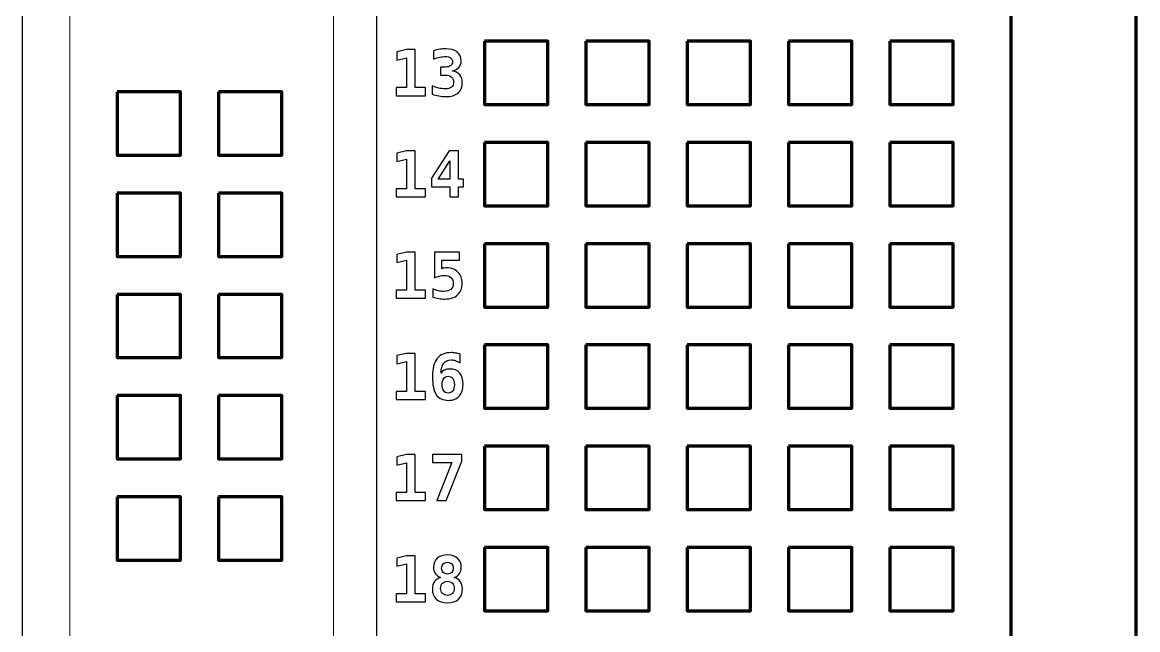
# Model space of a CAD drawing. Header units: centimetres. Extents: x -16.4 to -4.5, y -20.8 to -8.9.
# Drawn here: x -13.135 to -10.339, y -15.922 to -14.398 of the extents above; entities that cross this region are included whole.
import ezdxf

# ---------------------------------------------------------------- set-up
doc = ezdxf.new("R2010")
doc.units = ezdxf.units.CM
doc.header["$MEASUREMENT"] = 0
doc.layers.add('Layer 1', color=7, linetype='Continuous')

msp = doc.modelspace()

# ---------------------------------------------------------------- linework, layer by layer
at = {"layer": 'Layer 1', "color": 250, "lineweight": 25}
msp.add_open_spline([(-13.13514, -10.9682), (-13.13514, -10.9682), (-12.24614, -10.9682), (-12.24614, -10.9682), (-12.24614, -10.9682), (-12.24614, -10.9682), (-12.24614, -19.3502), (-12.24614, -19.3502), (-12.24614, -19.3502), (-12.24614, -19.3502), (-13.13514, -19.3502), (-13.13514, -19.3502), (-13.13514, -19.3502), (-13.13514, -19.3502), (-13.13514, -10.9682), (-13.13514, -10.9682)], degree=3, knots=[0, 0, 0, 0, 0.25, 0.25, 0.25, 0.25, 0.5, 0.5, 0.5, 0.5, 0.75, 0.75, 0.75, 0.75, 1, 1, 1, 1], dxfattribs=at)
at = {"layer": 'Layer 1', "color": 250, "lineweight": 5}
msp.add_open_spline([(-12.24632, -10.9682), (-12.24632, -10.9682), (-8.75382, -10.9682), (-8.75382, -10.9682), (-8.75382, -10.9682), (-8.75382, -10.9682), (-8.75382, -19.3502), (-8.75382, -19.3502), (-8.75382, -19.3502), (-8.75382, -19.3502), (-12.24632, -19.3502), (-12.24632, -19.3502), (-12.24632, -19.3502), (-12.24632, -19.3502), (-12.24632, -10.9682), (-12.24632, -10.9682)], degree=3, knots=[0, 0, 0, 0, 0.25, 0.25, 0.25, 0.25, 0.5, 0.5, 0.5, 0.5, 0.75, 0.75, 0.75, 0.75, 1, 1, 1, 1], dxfattribs=at)
at = {"layer": 'Layer 1', "color": 1, "lineweight": 20}
msp.add_open_spline([(-13.01576, -11.39342), (-13.01576, -11.39342), (-13.01576, -18.92579), (-13.01576, -18.92579)], degree=3, dxfattribs=at)
at = {"layer": 'Layer 1', "color": 186, "lineweight": 20}
msp.add_open_spline([(-12.35536, -11.39342), (-12.35536, -11.39342), (-12.35536, -18.92579), (-12.35536, -18.92579)], degree=3, dxfattribs=at)
at = {"layer": 'Layer 1', "color": 250, "lineweight": 80}
msp.add_open_spline([(-10.65688, -11.39642), (-10.65688, -11.39642), (-10.34326, -11.39642), (-10.34326, -11.39642), (-10.34326, -11.39642), (-10.34326, -11.39642), (-10.34326, -18.92198), (-10.34326, -18.92198), (-10.34326, -18.92198), (-10.34326, -18.92198), (-10.65688, -18.92198), (-10.65688, -18.92198), (-10.65688, -18.92198), (-10.65688, -18.92198), (-10.65688, -11.39642), (-10.65688, -11.39642)], degree=3, knots=[0, 0, 0, 0, 0.25, 0.25, 0.25, 0.25, 0.5, 0.5, 0.5, 0.5, 0.75, 0.75, 0.75, 0.75, 1, 1, 1, 1], dxfattribs=at)
at = {"layer": 'Layer 1', "color": 250, "lineweight": 158}
for points in [[(-11.97644, -14.44523), (-11.97644, -14.44523), (-11.81769, -14.44523), (-11.81769, -14.44523), (-11.81769, -14.44523), (-11.81769, -14.44523), (-11.81769, -14.60398), (-11.81769, -14.60398), (-11.81769, -14.60398), (-11.81769, -14.60398), (-11.97644, -14.60398), (-11.97644, -14.60398), (-11.97644, -14.60398), (-11.97644, -14.60398), (-11.97644, -14.44523), (-11.97644, -14.44523)], [(-11.72244, -14.44523), (-11.72244, -14.44523), (-11.56369, -14.44523), (-11.56369, -14.44523), (-11.56369, -14.44523), (-11.56369, -14.44523), (-11.56369, -14.60398), (-11.56369, -14.60398), (-11.56369, -14.60398), (-11.56369, -14.60398), (-11.72244, -14.60398), (-11.72244, -14.60398), (-11.72244, -14.60398), (-11.72244, -14.60398), (-11.72244, -14.44523), (-11.72244, -14.44523)], [(-11.46844, -14.44523), (-11.46844, -14.44523), (-11.30969, -14.44523), (-11.30969, -14.44523), (-11.30969, -14.44523), (-11.30969, -14.44523), (-11.30969, -14.60398), (-11.30969, -14.60398), (-11.30969, -14.60398), (-11.30969, -14.60398), (-11.46844, -14.60398), (-11.46844, -14.60398), (-11.46844, -14.60398), (-11.46844, -14.60398), (-11.46844, -14.44523), (-11.46844, -14.44523)], [(-11.21444, -14.44523), (-11.21444, -14.44523), (-11.05569, -14.44523), (-11.05569, -14.44523), (-11.05569, -14.44523), (-11.05569, -14.44523), (-11.05569, -14.60398), (-11.05569, -14.60398), (-11.05569, -14.60398), (-11.05569, -14.60398), (-11.21444, -14.60398), (-11.21444, -14.60398), (-11.21444, -14.60398), (-11.21444, -14.60398), (-11.21444, -14.44523), (-11.21444, -14.44523)], [(-10.96044, -14.44523), (-10.96044, -14.44523), (-10.80169, -14.44523), (-10.80169, -14.44523), (-10.80169, -14.44523), (-10.80169, -14.44523), (-10.80169, -14.60398), (-10.80169, -14.60398), (-10.80169, -14.60398), (-10.80169, -14.60398), (-10.96044, -14.60398), (-10.96044, -14.60398), (-10.96044, -14.60398), (-10.96044, -14.60398), (-10.96044, -14.44523), (-10.96044, -14.44523)], [(-12.89701, -14.57223), (-12.89701, -14.57223), (-12.73826, -14.57223), (-12.73826, -14.57223), (-12.73826, -14.57223), (-12.73826, -14.57223), (-12.73826, -14.73098), (-12.73826, -14.73098), (-12.73826, -14.73098), (-12.73826, -14.73098), (-12.89701, -14.73098), (-12.89701, -14.73098), (-12.89701, -14.73098), (-12.89701, -14.73098), (-12.89701, -14.57223), (-12.89701, -14.57223)], [(-12.64301, -14.57223), (-12.64301, -14.57223), (-12.48426, -14.57223), (-12.48426, -14.57223), (-12.48426, -14.57223), (-12.48426, -14.57223), (-12.48426, -14.73098), (-12.48426, -14.73098), (-12.48426, -14.73098), (-12.48426, -14.73098), (-12.64301, -14.73098), (-12.64301, -14.73098), (-12.64301, -14.73098), (-12.64301, -14.73098), (-12.64301, -14.57223), (-12.64301, -14.57223)], [(-11.97644, -14.69923), (-11.97644, -14.69923), (-11.81769, -14.69923), (-11.81769, -14.69923), (-11.81769, -14.69923), (-11.81769, -14.69923), (-11.81769, -14.85798), (-11.81769, -14.85798), (-11.81769, -14.85798), (-11.81769, -14.85798), (-11.97644, -14.85798), (-11.97644, -14.85798), (-11.97644, -14.85798), (-11.97644, -14.85798), (-11.97644, -14.69923), (-11.97644, -14.69923)], [(-11.72244, -14.69923), (-11.72244, -14.69923), (-11.56369, -14.69923), (-11.56369, -14.69923), (-11.56369, -14.69923), (-11.56369, -14.69923), (-11.56369, -14.85798), (-11.56369, -14.85798), (-11.56369, -14.85798), (-11.56369, -14.85798), (-11.72244, -14.85798), (-11.72244, -14.85798), (-11.72244, -14.85798), (-11.72244, -14.85798), (-11.72244, -14.69923), (-11.72244, -14.69923)], [(-11.46844, -14.69923), (-11.46844, -14.69923), (-11.30969, -14.69923), (-11.30969, -14.69923), (-11.30969, -14.69923), (-11.30969, -14.69923), (-11.30969, -14.85798), (-11.30969, -14.85798), (-11.30969, -14.85798), (-11.30969, -14.85798), (-11.46844, -14.85798), (-11.46844, -14.85798), (-11.46844, -14.85798), (-11.46844, -14.85798), (-11.46844, -14.69923), (-11.46844, -14.69923)], [(-11.21444, -14.69923), (-11.21444, -14.69923), (-11.05569, -14.69923), (-11.05569, -14.69923), (-11.05569, -14.69923), (-11.05569, -14.69923), (-11.05569, -14.85798), (-11.05569, -14.85798), (-11.05569, -14.85798), (-11.05569, -14.85798), (-11.21444, -14.85798), (-11.21444, -14.85798), (-11.21444, -14.85798), (-11.21444, -14.85798), (-11.21444, -14.69923), (-11.21444, -14.69923)], [(-10.96044, -14.69923), (-10.96044, -14.69923), (-10.80169, -14.69923), (-10.80169, -14.69923), (-10.80169, -14.69923), (-10.80169, -14.69923), (-10.80169, -14.85798), (-10.80169, -14.85798), (-10.80169, -14.85798), (-10.80169, -14.85798), (-10.96044, -14.85798), (-10.96044, -14.85798), (-10.96044, -14.85798), (-10.96044, -14.85798), (-10.96044, -14.69923), (-10.96044, -14.69923)], [(-12.89701, -14.82623), (-12.89701, -14.82623), (-12.73826, -14.82623), (-12.73826, -14.82623), (-12.73826, -14.82623), (-12.73826, -14.82623), (-12.73826, -14.98498), (-12.73826, -14.98498), (-12.73826, -14.98498), (-12.73826, -14.98498), (-12.89701, -14.98498), (-12.89701, -14.98498), (-12.89701, -14.98498), (-12.89701, -14.98498), (-12.89701, -14.82623), (-12.89701, -14.82623)], [(-12.64301, -14.82623), (-12.64301, -14.82623), (-12.48426, -14.82623), (-12.48426, -14.82623), (-12.48426, -14.82623), (-12.48426, -14.82623), (-12.48426, -14.98498), (-12.48426, -14.98498), (-12.48426, -14.98498), (-12.48426, -14.98498), (-12.64301, -14.98498), (-12.64301, -14.98498), (-12.64301, -14.98498), (-12.64301, -14.98498), (-12.64301, -14.82623), (-12.64301, -14.82623)], [(-11.97644, -14.95323), (-11.97644, -14.95323), (-11.81769, -14.95323), (-11.81769, -14.95323), (-11.81769, -14.95323), (-11.81769, -14.95323), (-11.81769, -15.11198), (-11.81769, -15.11198), (-11.81769, -15.11198), (-11.81769, -15.11198), (-11.97644, -15.11198), (-11.97644, -15.11198), (-11.97644, -15.11198), (-11.97644, -15.11198), (-11.97644, -14.95323), (-11.97644, -14.95323)], [(-11.72244, -14.95323), (-11.72244, -14.95323), (-11.56369, -14.95323), (-11.56369, -14.95323), (-11.56369, -14.95323), (-11.56369, -14.95323), (-11.56369, -15.11198), (-11.56369, -15.11198), (-11.56369, -15.11198), (-11.56369, -15.11198), (-11.72244, -15.11198), (-11.72244, -15.11198), (-11.72244, -15.11198), (-11.72244, -15.11198), (-11.72244, -14.95323), (-11.72244, -14.95323)], [(-11.46844, -14.95323), (-11.46844, -14.95323), (-11.30969, -14.95323), (-11.30969, -14.95323), (-11.30969, -14.95323), (-11.30969, -14.95323), (-11.30969, -15.11198), (-11.30969, -15.11198), (-11.30969, -15.11198), (-11.30969, -15.11198), (-11.46844, -15.11198), (-11.46844, -15.11198), (-11.46844, -15.11198), (-11.46844, -15.11198), (-11.46844, -14.95323), (-11.46844, -14.95323)], [(-11.21444, -14.95323), (-11.21444, -14.95323), (-11.05569, -14.95323), (-11.05569, -14.95323), (-11.05569, -14.95323), (-11.05569, -14.95323), (-11.05569, -15.11198), (-11.05569, -15.11198), (-11.05569, -15.11198), (-11.05569, -15.11198), (-11.21444, -15.11198), (-11.21444, -15.11198), (-11.21444, -15.11198), (-11.21444, -15.11198), (-11.21444, -14.95323), (-11.21444, -14.95323)], [(-10.96044, -14.95323), (-10.96044, -14.95323), (-10.80169, -14.95323), (-10.80169, -14.95323), (-10.80169, -14.95323), (-10.80169, -14.95323), (-10.80169, -15.11198), (-10.80169, -15.11198), (-10.80169, -15.11198), (-10.80169, -15.11198), (-10.96044, -15.11198), (-10.96044, -15.11198), (-10.96044, -15.11198), (-10.96044, -15.11198), (-10.96044, -14.95323), (-10.96044, -14.95323)], [(-12.89701, -15.08023), (-12.89701, -15.08023), (-12.73826, -15.08023), (-12.73826, -15.08023), (-12.73826, -15.08023), (-12.73826, -15.08023), (-12.73826, -15.23898), (-12.73826, -15.23898), (-12.73826, -15.23898), (-12.73826, -15.23898), (-12.89701, -15.23898), (-12.89701, -15.23898), (-12.89701, -15.23898), (-12.89701, -15.23898), (-12.89701, -15.08023), (-12.89701, -15.08023)], [(-12.64301, -15.08023), (-12.64301, -15.08023), (-12.48426, -15.08023), (-12.48426, -15.08023), (-12.48426, -15.08023), (-12.48426, -15.08023), (-12.48426, -15.23898), (-12.48426, -15.23898), (-12.48426, -15.23898), (-12.48426, -15.23898), (-12.64301, -15.23898), (-12.64301, -15.23898), (-12.64301, -15.23898), (-12.64301, -15.23898), (-12.64301, -15.08023), (-12.64301, -15.08023)], [(-11.97644, -15.20723), (-11.97644, -15.20723), (-11.81769, -15.20723), (-11.81769, -15.20723), (-11.81769, -15.20723), (-11.81769, -15.20723), (-11.81769, -15.36598), (-11.81769, -15.36598), (-11.81769, -15.36598), (-11.81769, -15.36598), (-11.97644, -15.36598), (-11.97644, -15.36598), (-11.97644, -15.36598), (-11.97644, -15.36598), (-11.97644, -15.20723), (-11.97644, -15.20723)], [(-11.72244, -15.20723), (-11.72244, -15.20723), (-11.56369, -15.20723), (-11.56369, -15.20723), (-11.56369, -15.20723), (-11.56369, -15.20723), (-11.56369, -15.36598), (-11.56369, -15.36598), (-11.56369, -15.36598), (-11.56369, -15.36598), (-11.72244, -15.36598), (-11.72244, -15.36598), (-11.72244, -15.36598), (-11.72244, -15.36598), (-11.72244, -15.20723), (-11.72244, -15.20723)], [(-11.46844, -15.20723), (-11.46844, -15.20723), (-11.30969, -15.20723), (-11.30969, -15.20723), (-11.30969, -15.20723), (-11.30969, -15.20723), (-11.30969, -15.36598), (-11.30969, -15.36598), (-11.30969, -15.36598), (-11.30969, -15.36598), (-11.46844, -15.36598), (-11.46844, -15.36598), (-11.46844, -15.36598), (-11.46844, -15.36598), (-11.46844, -15.20723), (-11.46844, -15.20723)], [(-11.21444, -15.20723), (-11.21444, -15.20723), (-11.05569, -15.20723), (-11.05569, -15.20723), (-11.05569, -15.20723), (-11.05569, -15.20723), (-11.05569, -15.36598), (-11.05569, -15.36598), (-11.05569, -15.36598), (-11.05569, -15.36598), (-11.21444, -15.36598), (-11.21444, -15.36598), (-11.21444, -15.36598), (-11.21444, -15.36598), (-11.21444, -15.20723), (-11.21444, -15.20723)], [(-10.96044, -15.20723), (-10.96044, -15.20723), (-10.80169, -15.20723), (-10.80169, -15.20723), (-10.80169, -15.20723), (-10.80169, -15.20723), (-10.80169, -15.36598), (-10.80169, -15.36598), (-10.80169, -15.36598), (-10.80169, -15.36598), (-10.96044, -15.36598), (-10.96044, -15.36598), (-10.96044, -15.36598), (-10.96044, -15.36598), (-10.96044, -15.20723), (-10.96044, -15.20723)], [(-12.89701, -15.33423), (-12.89701, -15.33423), (-12.73826, -15.33423), (-12.73826, -15.33423), (-12.73826, -15.33423), (-12.73826, -15.33423), (-12.73826, -15.49298), (-12.73826, -15.49298), (-12.73826, -15.49298), (-12.73826, -15.49298), (-12.89701, -15.49298), (-12.89701, -15.49298), (-12.89701, -15.49298), (-12.89701, -15.49298), (-12.89701, -15.33423), (-12.89701, -15.33423)], [(-12.64301, -15.33423), (-12.64301, -15.33423), (-12.48426, -15.33423), (-12.48426, -15.33423), (-12.48426, -15.33423), (-12.48426, -15.33423), (-12.48426, -15.49298), (-12.48426, -15.49298), (-12.48426, -15.49298), (-12.48426, -15.49298), (-12.64301, -15.49298), (-12.64301, -15.49298), (-12.64301, -15.49298), (-12.64301, -15.49298), (-12.64301, -15.33423), (-12.64301, -15.33423)], [(-11.97644, -15.46123), (-11.97644, -15.46123), (-11.81769, -15.46123), (-11.81769, -15.46123), (-11.81769, -15.46123), (-11.81769, -15.46123), (-11.81769, -15.61998), (-11.81769, -15.61998), (-11.81769, -15.61998), (-11.81769, -15.61998), (-11.97644, -15.61998), (-11.97644, -15.61998), (-11.97644, -15.61998), (-11.97644, -15.61998), (-11.97644, -15.46123), (-11.97644, -15.46123)], [(-11.72244, -15.46123), (-11.72244, -15.46123), (-11.56369, -15.46123), (-11.56369, -15.46123), (-11.56369, -15.46123), (-11.56369, -15.46123), (-11.56369, -15.61998), (-11.56369, -15.61998), (-11.56369, -15.61998), (-11.56369, -15.61998), (-11.72244, -15.61998), (-11.72244, -15.61998), (-11.72244, -15.61998), (-11.72244, -15.61998), (-11.72244, -15.46123), (-11.72244, -15.46123)], [(-11.46844, -15.46123), (-11.46844, -15.46123), (-11.30969, -15.46123), (-11.30969, -15.46123), (-11.30969, -15.46123), (-11.30969, -15.46123), (-11.30969, -15.61998), (-11.30969, -15.61998), (-11.30969, -15.61998), (-11.30969, -15.61998), (-11.46844, -15.61998), (-11.46844, -15.61998), (-11.46844, -15.61998), (-11.46844, -15.61998), (-11.46844, -15.46123), (-11.46844, -15.46123)], [(-11.21444, -15.46123), (-11.21444, -15.46123), (-11.05569, -15.46123), (-11.05569, -15.46123), (-11.05569, -15.46123), (-11.05569, -15.46123), (-11.05569, -15.61998), (-11.05569, -15.61998), (-11.05569, -15.61998), (-11.05569, -15.61998), (-11.21444, -15.61998), (-11.21444, -15.61998), (-11.21444, -15.61998), (-11.21444, -15.61998), (-11.21444, -15.46123), (-11.21444, -15.46123)], [(-10.96044, -15.46123), (-10.96044, -15.46123), (-10.80169, -15.46123), (-10.80169, -15.46123), (-10.80169, -15.46123), (-10.80169, -15.46123), (-10.80169, -15.61998), (-10.80169, -15.61998), (-10.80169, -15.61998), (-10.80169, -15.61998), (-10.96044, -15.61998), (-10.96044, -15.61998), (-10.96044, -15.61998), (-10.96044, -15.61998), (-10.96044, -15.46123), (-10.96044, -15.46123)], [(-12.89701, -15.58823), (-12.89701, -15.58823), (-12.73826, -15.58823), (-12.73826, -15.58823), (-12.73826, -15.58823), (-12.73826, -15.58823), (-12.73826, -15.74698), (-12.73826, -15.74698), (-12.73826, -15.74698), (-12.73826, -15.74698), (-12.89701, -15.74698), (-12.89701, -15.74698), (-12.89701, -15.74698), (-12.89701, -15.74698), (-12.89701, -15.58823), (-12.89701, -15.58823)], [(-12.64301, -15.58823), (-12.64301, -15.58823), (-12.48426, -15.58823), (-12.48426, -15.58823), (-12.48426, -15.58823), (-12.48426, -15.58823), (-12.48426, -15.74698), (-12.48426, -15.74698), (-12.48426, -15.74698), (-12.48426, -15.74698), (-12.64301, -15.74698), (-12.64301, -15.74698), (-12.64301, -15.74698), (-12.64301, -15.74698), (-12.64301, -15.58823), (-12.64301, -15.58823)], [(-11.97644, -15.71523), (-11.97644, -15.71523), (-11.81769, -15.71523), (-11.81769, -15.71523), (-11.81769, -15.71523), (-11.81769, -15.71523), (-11.81769, -15.87398), (-11.81769, -15.87398), (-11.81769, -15.87398), (-11.81769, -15.87398), (-11.97644, -15.87398), (-11.97644, -15.87398), (-11.97644, -15.87398), (-11.97644, -15.87398), (-11.97644, -15.71523), (-11.97644, -15.71523)], [(-11.72244, -15.71523), (-11.72244, -15.71523), (-11.56369, -15.71523), (-11.56369, -15.71523), (-11.56369, -15.71523), (-11.56369, -15.71523), (-11.56369, -15.87398), (-11.56369, -15.87398), (-11.56369, -15.87398), (-11.56369, -15.87398), (-11.72244, -15.87398), (-11.72244, -15.87398), (-11.72244, -15.87398), (-11.72244, -15.87398), (-11.72244, -15.71523), (-11.72244, -15.71523)], [(-11.46844, -15.71523), (-11.46844, -15.71523), (-11.30969, -15.71523), (-11.30969, -15.71523), (-11.30969, -15.71523), (-11.30969, -15.71523), (-11.30969, -15.87398), (-11.30969, -15.87398), (-11.30969, -15.87398), (-11.30969, -15.87398), (-11.46844, -15.87398), (-11.46844, -15.87398), (-11.46844, -15.87398), (-11.46844, -15.87398), (-11.46844, -15.71523), (-11.46844, -15.71523)], [(-11.21444, -15.71523), (-11.21444, -15.71523), (-11.05569, -15.71523), (-11.05569, -15.71523), (-11.05569, -15.71523), (-11.05569, -15.71523), (-11.05569, -15.87398), (-11.05569, -15.87398), (-11.05569, -15.87398), (-11.05569, -15.87398), (-11.21444, -15.87398), (-11.21444, -15.87398), (-11.21444, -15.87398), (-11.21444, -15.87398), (-11.21444, -15.71523), (-11.21444, -15.71523)], [(-10.96044, -15.71523), (-10.96044, -15.71523), (-10.80169, -15.71523), (-10.80169, -15.71523), (-10.80169, -15.71523), (-10.80169, -15.71523), (-10.80169, -15.87398), (-10.80169, -15.87398), (-10.80169, -15.87398), (-10.80169, -15.87398), (-10.96044, -15.87398), (-10.96044, -15.87398), (-10.96044, -15.87398), (-10.96044, -15.87398), (-10.96044, -15.71523), (-10.96044, -15.71523)]]:
    msp.add_open_spline(points, degree=3, knots=[0, 0, 0, 0, 0.25, 0.25, 0.25, 0.25, 0.5, 0.5, 0.5, 0.5, 0.75, 0.75, 0.75, 0.75, 1, 1, 1, 1], dxfattribs=at)
at = {"layer": 'Layer 1'}
for points, knots in [([(-12.19798, -14.56162), (-12.19798, -14.56162), (-12.17245, -14.56162), (-12.17245, -14.56162), (-12.17245, -14.56162), (-12.17245, -14.56162), (-12.17245, -14.48664), (-12.17245, -14.48664), (-12.17245, -14.48664), (-12.17245, -14.48664), (-12.19618, -14.49253), (-12.19618, -14.49253), (-12.19618, -14.49253), (-12.19618, -14.49253), (-12.19618, -14.47195), (-12.19618, -14.47195), (-12.19618, -14.47195), (-12.19618, -14.47195), (-12.17229, -14.46622), (-12.17229, -14.46622), (-12.17229, -14.46622), (-12.17229, -14.46622), (-12.15024, -14.46622), (-12.15024, -14.46622), (-12.15024, -14.46622), (-12.15024, -14.46622), (-12.15024, -14.56162), (-12.15024, -14.56162), (-12.15024, -14.56162), (-12.15024, -14.56162), (-12.12471, -14.56162), (-12.12471, -14.56162), (-12.12471, -14.56162), (-12.12471, -14.56162), (-12.12471, -14.58174), (-12.12471, -14.58174), (-12.12471, -14.58174), (-12.12471, -14.58174), (-12.19798, -14.58174), (-12.19798, -14.58174), (-12.19798, -14.58174), (-12.19798, -14.58174), (-12.19798, -14.56162), (-12.19798, -14.56162)], [0, 0, 0, 0, 0.0909091, 0.0909091, 0.0909091, 0.0909091, 0.1818182, 0.1818182, 0.1818182, 0.1818182, 0.2727273, 0.2727273, 0.2727273, 0.2727273, 0.3636364, 0.3636364, 0.3636364, 0.3636364, 0.4545455, 0.4545455, 0.4545455, 0.4545455, 0.5454545, 0.5454545, 0.5454545, 0.5454545, 0.6363636, 0.6363636, 0.6363636, 0.6363636, 0.7272727, 0.7272727, 0.7272727, 0.7272727, 0.8181818, 0.8181818, 0.8181818, 0.8181818, 0.9090909, 0.9090909, 0.9090909, 0.9090909, 1, 1, 1, 1]), ([(-12.0747, -14.53006), (-12.0747, -14.53006), (-12.08693, -14.53006), (-12.08693, -14.53006), (-12.08693, -14.53006), (-12.08693, -14.53006), (-12.08693, -14.50993), (-12.08693, -14.50993), (-12.08693, -14.50993), (-12.08693, -14.50993), (-12.0747, -14.50993), (-12.0747, -14.50993), (-12.0747, -14.50993), (-12.06905, -14.50993), (-12.06464, -14.50882), (-12.06152, -14.50658), (-12.06152, -14.50658), (-12.05841, -14.50433), (-12.05685, -14.50116), (-12.05685, -14.4971), (-12.05685, -14.4971), (-12.05685, -14.49282), (-12.05841, -14.48946), (-12.06152, -14.48706), (-12.06152, -14.48706), (-12.06464, -14.48466), (-12.06905, -14.48347), (-12.0747, -14.48347), (-12.0747, -14.48347), (-12.07903, -14.48347), (-12.08368, -14.48402), (-12.08862, -14.48511), (-12.08862, -14.48511), (-12.09358, -14.48619), (-12.0987, -14.48777), (-12.10401, -14.48983), (-12.10401, -14.48983), (-12.10401, -14.48983), (-12.10401, -14.4691), (-12.10401, -14.4691), (-12.10401, -14.4691), (-12.0987, -14.46749), (-12.09347, -14.46628), (-12.08833, -14.4654), (-12.08833, -14.4654), (-12.08315, -14.46456), (-12.07822, -14.46414), (-12.07346, -14.46414), (-12.07346, -14.46414), (-12.06129, -14.46414), (-12.05181, -14.4668), (-12.04502, -14.47211), (-12.04502, -14.47211), (-12.03821, -14.47742), (-12.03481, -14.48474), (-12.03481, -14.49409), (-12.03481, -14.49409), (-12.03481, -14.50093), (-12.03676, -14.50655), (-12.04069, -14.51091), (-12.04069, -14.51091), (-12.0446, -14.51527), (-12.05019, -14.51812), (-12.05746, -14.51944), (-12.05746, -14.51944), (-12.04922, -14.52089), (-12.04291, -14.52419), (-12.03858, -14.52932), (-12.03858, -14.52932), (-12.03425, -14.53444), (-12.03209, -14.5412), (-12.03209, -14.54955), (-12.03209, -14.54955), (-12.03209, -14.56074), (-12.03568, -14.56927), (-12.04283, -14.57516), (-12.04283, -14.57516), (-12.05001, -14.58105), (-12.06041, -14.58398), (-12.0741, -14.58398), (-12.0741, -14.58398), (-12.07991, -14.58398), (-12.08564, -14.58348), (-12.09129, -14.58251), (-12.09129, -14.58251), (-12.09693, -14.58153), (-12.10234, -14.5801), (-12.10749, -14.57825), (-12.10749, -14.57825), (-12.10749, -14.57825), (-12.10749, -14.55705), (-12.10749, -14.55705), (-12.10749, -14.55705), (-12.10263, -14.55948), (-12.09741, -14.56133), (-12.09178, -14.56259), (-12.09178, -14.56259), (-12.08619, -14.56386), (-12.08028, -14.56449), (-12.0741, -14.56449), (-12.0741, -14.56449), (-12.06789, -14.56449), (-12.063, -14.56307), (-12.05938, -14.56019), (-12.05938, -14.56019), (-12.05577, -14.55734), (-12.05397, -14.55348), (-12.05397, -14.54862), (-12.05397, -14.54862), (-12.05397, -14.54271), (-12.05577, -14.53811), (-12.05938, -14.53489), (-12.05938, -14.53489), (-12.063, -14.53167), (-12.0681, -14.53006), (-12.0747, -14.53006)], [0, 0, 0, 0, 0.0344828, 0.0344828, 0.0344828, 0.0344828, 0.0689655, 0.0689655, 0.0689655, 0.0689655, 0.1034483, 0.1034483, 0.1034483, 0.1034483, 0.137931, 0.137931, 0.137931, 0.137931, 0.1724138, 0.1724138, 0.1724138, 0.1724138, 0.2068966, 0.2068966, 0.2068966, 0.2068966, 0.2413793, 0.2413793, 0.2413793, 0.2413793, 0.2758621, 0.2758621, 0.2758621, 0.2758621, 0.3103448, 0.3103448, 0.3103448, 0.3103448, 0.3448276, 0.3448276, 0.3448276, 0.3448276, 0.3793103, 0.3793103, 0.3793103, 0.3793103, 0.4137931, 0.4137931, 0.4137931, 0.4137931, 0.4482759, 0.4482759, 0.4482759, 0.4482759, 0.4827586, 0.4827586, 0.4827586, 0.4827586, 0.5172414, 0.5172414, 0.5172414, 0.5172414, 0.5517241, 0.5517241, 0.5517241, 0.5517241, 0.5862069, 0.5862069, 0.5862069, 0.5862069, 0.6206897, 0.6206897, 0.6206897, 0.6206897, 0.6551724, 0.6551724, 0.6551724, 0.6551724, 0.6896552, 0.6896552, 0.6896552, 0.6896552, 0.7241379, 0.7241379, 0.7241379, 0.7241379, 0.7586207, 0.7586207, 0.7586207, 0.7586207, 0.7931034, 0.7931034, 0.7931034, 0.7931034, 0.8275862, 0.8275862, 0.8275862, 0.8275862, 0.862069, 0.862069, 0.862069, 0.862069, 0.8965517, 0.8965517, 0.8965517, 0.8965517, 0.9310345, 0.9310345, 0.9310345, 0.9310345, 0.9655172, 0.9655172, 0.9655172, 0.9655172, 1, 1, 1, 1]), ([(-12.19798, -14.81562), (-12.19798, -14.81562), (-12.17245, -14.81562), (-12.17245, -14.81562), (-12.17245, -14.81562), (-12.17245, -14.81562), (-12.17245, -14.74064), (-12.17245, -14.74064), (-12.17245, -14.74064), (-12.17245, -14.74064), (-12.19618, -14.74653), (-12.19618, -14.74653), (-12.19618, -14.74653), (-12.19618, -14.74653), (-12.19618, -14.72595), (-12.19618, -14.72595), (-12.19618, -14.72595), (-12.19618, -14.72595), (-12.17229, -14.72022), (-12.17229, -14.72022), (-12.17229, -14.72022), (-12.17229, -14.72022), (-12.15024, -14.72022), (-12.15024, -14.72022), (-12.15024, -14.72022), (-12.15024, -14.72022), (-12.15024, -14.81562), (-12.15024, -14.81562), (-12.15024, -14.81562), (-12.15024, -14.81562), (-12.12471, -14.81562), (-12.12471, -14.81562), (-12.12471, -14.81562), (-12.12471, -14.81562), (-12.12471, -14.83574), (-12.12471, -14.83574), (-12.12471, -14.83574), (-12.12471, -14.83574), (-12.19798, -14.83574), (-12.19798, -14.83574), (-12.19798, -14.83574), (-12.19798, -14.83574), (-12.19798, -14.81562), (-12.19798, -14.81562)], [0, 0, 0, 0, 0.0909091, 0.0909091, 0.0909091, 0.0909091, 0.1818182, 0.1818182, 0.1818182, 0.1818182, 0.2727273, 0.2727273, 0.2727273, 0.2727273, 0.3636364, 0.3636364, 0.3636364, 0.3636364, 0.4545455, 0.4545455, 0.4545455, 0.4545455, 0.5454545, 0.5454545, 0.5454545, 0.5454545, 0.6363636, 0.6363636, 0.6363636, 0.6363636, 0.7272727, 0.7272727, 0.7272727, 0.7272727, 0.8181818, 0.8181818, 0.8181818, 0.8181818, 0.9090909, 0.9090909, 0.9090909, 0.9090909, 1, 1, 1, 1]), ([(-12.06546, -14.72022), (-12.06546, -14.72022), (-12.04156, -14.72022), (-12.04156, -14.72022), (-12.04156, -14.72022), (-12.04156, -14.72022), (-12.04156, -14.79124), (-12.04156, -14.79124), (-12.04156, -14.79124), (-12.04156, -14.79124), (-12.02889, -14.79124), (-12.02889, -14.79124), (-12.02889, -14.79124), (-12.02889, -14.79124), (-12.02889, -14.81081), (-12.02889, -14.81081), (-12.02889, -14.81081), (-12.02889, -14.81081), (-12.04156, -14.81081), (-12.04156, -14.81081), (-12.04156, -14.81081), (-12.04156, -14.81081), (-12.04156, -14.83574), (-12.04156, -14.83574), (-12.04156, -14.83574), (-12.04156, -14.83574), (-12.06345, -14.83574), (-12.06345, -14.83574), (-12.06345, -14.83574), (-12.06345, -14.83574), (-12.06345, -14.81081), (-12.06345, -14.81081), (-12.06345, -14.81081), (-12.06345, -14.81081), (-12.10926, -14.81081), (-12.10926, -14.81081), (-12.10926, -14.81081), (-12.10926, -14.81081), (-12.10926, -14.78868), (-12.10926, -14.78868), (-12.10926, -14.78868), (-12.10926, -14.78868), (-12.06546, -14.72022), (-12.06546, -14.72022)], [0, 0, 0, 0, 0.0909091, 0.0909091, 0.0909091, 0.0909091, 0.1818182, 0.1818182, 0.1818182, 0.1818182, 0.2727273, 0.2727273, 0.2727273, 0.2727273, 0.3636364, 0.3636364, 0.3636364, 0.3636364, 0.4545455, 0.4545455, 0.4545455, 0.4545455, 0.5454545, 0.5454545, 0.5454545, 0.5454545, 0.6363636, 0.6363636, 0.6363636, 0.6363636, 0.7272727, 0.7272727, 0.7272727, 0.7272727, 0.8181818, 0.8181818, 0.8181818, 0.8181818, 0.9090909, 0.9090909, 0.9090909, 0.9090909, 1, 1, 1, 1]), ([(-12.06345, -14.7456), (-12.06345, -14.7456), (-12.09263, -14.79124), (-12.09263, -14.79124), (-12.09263, -14.79124), (-12.09263, -14.79124), (-12.06345, -14.79124), (-12.06345, -14.79124), (-12.06345, -14.79124), (-12.06345, -14.79124), (-12.06345, -14.7456), (-12.06345, -14.7456)], [0, 0, 0, 0, 0.3333333, 0.3333333, 0.3333333, 0.3333333, 0.6666667, 0.6666667, 0.6666667, 0.6666667, 1, 1, 1, 1]), ([(-12.19796, -15.06962), (-12.19796, -15.06962), (-12.17243, -15.06962), (-12.17243, -15.06962), (-12.17243, -15.06962), (-12.17243, -15.06962), (-12.17243, -14.99464), (-12.17243, -14.99464), (-12.17243, -14.99464), (-12.17243, -14.99464), (-12.19616, -15.00053), (-12.19616, -15.00053), (-12.19616, -15.00053), (-12.19616, -15.00053), (-12.19616, -14.97995), (-12.19616, -14.97995), (-12.19616, -14.97995), (-12.19616, -14.97995), (-12.17227, -14.97422), (-12.17227, -14.97422), (-12.17227, -14.97422), (-12.17227, -14.97422), (-12.15022, -14.97422), (-12.15022, -14.97422), (-12.15022, -14.97422), (-12.15022, -14.97422), (-12.15022, -15.06962), (-12.15022, -15.06962), (-12.15022, -15.06962), (-12.15022, -15.06962), (-12.12469, -15.06962), (-12.12469, -15.06962), (-12.12469, -15.06962), (-12.12469, -15.06962), (-12.12469, -15.08974), (-12.12469, -15.08974), (-12.12469, -15.08974), (-12.12469, -15.08974), (-12.19796, -15.08974), (-12.19796, -15.08974), (-12.19796, -15.08974), (-12.19796, -15.08974), (-12.19796, -15.06962), (-12.19796, -15.06962)], [0, 0, 0, 0, 0.0909091, 0.0909091, 0.0909091, 0.0909091, 0.1818182, 0.1818182, 0.1818182, 0.1818182, 0.2727273, 0.2727273, 0.2727273, 0.2727273, 0.3636364, 0.3636364, 0.3636364, 0.3636364, 0.4545455, 0.4545455, 0.4545455, 0.4545455, 0.5454545, 0.5454545, 0.5454545, 0.5454545, 0.6363636, 0.6363636, 0.6363636, 0.6363636, 0.7272727, 0.7272727, 0.7272727, 0.7272727, 0.8181818, 0.8181818, 0.8181818, 0.8181818, 0.9090909, 0.9090909, 0.9090909, 0.9090909, 1, 1, 1, 1]), ([(-12.10222, -14.97422), (-12.10222, -14.97422), (-12.03949, -14.97422), (-12.03949, -14.97422), (-12.03949, -14.97422), (-12.03949, -14.97422), (-12.03949, -14.99435), (-12.03949, -14.99435), (-12.03949, -14.99435), (-12.03949, -14.99435), (-12.08374, -14.99435), (-12.08374, -14.99435), (-12.08374, -14.99435), (-12.08374, -14.99435), (-12.08374, -15.01577), (-12.08374, -15.01577), (-12.08374, -15.01577), (-12.08189, -15.01505), (-12.07989, -15.01452), (-12.07777, -15.01418), (-12.07777, -15.01418), (-12.07566, -15.01384), (-12.07342, -15.01368), (-12.07104, -15.01368), (-12.07104, -15.01368), (-12.0596, -15.01368), (-12.05031, -15.0173), (-12.04318, -15.02451), (-12.04318, -15.02451), (-12.03608, -15.03174), (-12.03252, -15.04112), (-12.03252, -15.05269), (-12.03252, -15.05269), (-12.03252, -15.06481), (-12.03637, -15.07437), (-12.04407, -15.08142), (-12.04407, -15.08142), (-12.05179, -15.08847), (-12.0623, -15.09198), (-12.07561, -15.09198), (-12.07561, -15.09198), (-12.08055, -15.09198), (-12.08556, -15.09156), (-12.09061, -15.09074), (-12.09061, -15.09074), (-12.09564, -15.08992), (-12.10082, -15.08868), (-12.10607, -15.08702), (-12.10607, -15.08702), (-12.10607, -15.08702), (-12.10607, -15.06645), (-12.10607, -15.06645), (-12.10607, -15.06645), (-12.1018, -15.06856), (-12.09739, -15.07014), (-12.0929, -15.0712), (-12.0929, -15.0712), (-12.08839, -15.07226), (-12.08385, -15.07278), (-12.0793, -15.07278), (-12.0793, -15.07278), (-12.07128, -15.07278), (-12.06515, -15.07107), (-12.06098, -15.06763), (-12.06098, -15.06763), (-12.0568, -15.0642), (-12.05472, -15.05924), (-12.05472, -15.05269), (-12.05472, -15.05269), (-12.05472, -15.04664), (-12.0568, -15.04181), (-12.06095, -15.03816), (-12.06095, -15.03816), (-12.0651, -15.03454), (-12.07064, -15.03272), (-12.07754, -15.03272), (-12.07754, -15.03272), (-12.08163, -15.03272), (-12.0857, -15.03322), (-12.08982, -15.03423), (-12.08982, -15.03423), (-12.0939, -15.03523), (-12.09805, -15.03676), (-12.10222, -15.03877), (-12.10222, -15.03877), (-12.10222, -15.03877), (-12.10222, -14.97422), (-12.10222, -14.97422)], [0, 0, 0, 0, 0.0454545, 0.0454545, 0.0454545, 0.0454545, 0.0909091, 0.0909091, 0.0909091, 0.0909091, 0.1363636, 0.1363636, 0.1363636, 0.1363636, 0.1818182, 0.1818182, 0.1818182, 0.1818182, 0.2272727, 0.2272727, 0.2272727, 0.2272727, 0.2727273, 0.2727273, 0.2727273, 0.2727273, 0.3181818, 0.3181818, 0.3181818, 0.3181818, 0.3636364, 0.3636364, 0.3636364, 0.3636364, 0.4090909, 0.4090909, 0.4090909, 0.4090909, 0.4545455, 0.4545455, 0.4545455, 0.4545455, 0.5, 0.5, 0.5, 0.5, 0.5454545, 0.5454545, 0.5454545, 0.5454545, 0.5909091, 0.5909091, 0.5909091, 0.5909091, 0.6363636, 0.6363636, 0.6363636, 0.6363636, 0.6818182, 0.6818182, 0.6818182, 0.6818182, 0.7272727, 0.7272727, 0.7272727, 0.7272727, 0.7727273, 0.7727273, 0.7727273, 0.7727273, 0.8181818, 0.8181818, 0.8181818, 0.8181818, 0.8636364, 0.8636364, 0.8636364, 0.8636364, 0.9090909, 0.9090909, 0.9090909, 0.9090909, 0.9545455, 0.9545455, 0.9545455, 0.9545455, 1, 1, 1, 1]), ([(-12.19796, -15.32362), (-12.19796, -15.32362), (-12.17243, -15.32362), (-12.17243, -15.32362), (-12.17243, -15.32362), (-12.17243, -15.32362), (-12.17243, -15.24864), (-12.17243, -15.24864), (-12.17243, -15.24864), (-12.17243, -15.24864), (-12.19616, -15.25453), (-12.19616, -15.25453), (-12.19616, -15.25453), (-12.19616, -15.25453), (-12.19616, -15.23395), (-12.19616, -15.23395), (-12.19616, -15.23395), (-12.19616, -15.23395), (-12.17227, -15.22822), (-12.17227, -15.22822), (-12.17227, -15.22822), (-12.17227, -15.22822), (-12.15022, -15.22822), (-12.15022, -15.22822), (-12.15022, -15.22822), (-12.15022, -15.22822), (-12.15022, -15.32362), (-12.15022, -15.32362), (-12.15022, -15.32362), (-12.15022, -15.32362), (-12.12469, -15.32362), (-12.12469, -15.32362), (-12.12469, -15.32362), (-12.12469, -15.32362), (-12.12469, -15.34374), (-12.12469, -15.34374), (-12.12469, -15.34374), (-12.12469, -15.34374), (-12.19796, -15.34374), (-12.19796, -15.34374), (-12.19796, -15.34374), (-12.19796, -15.34374), (-12.19796, -15.32362), (-12.19796, -15.32362)], [0, 0, 0, 0, 0.0909091, 0.0909091, 0.0909091, 0.0909091, 0.1818182, 0.1818182, 0.1818182, 0.1818182, 0.2727273, 0.2727273, 0.2727273, 0.2727273, 0.3636364, 0.3636364, 0.3636364, 0.3636364, 0.4545455, 0.4545455, 0.4545455, 0.4545455, 0.5454545, 0.5454545, 0.5454545, 0.5454545, 0.6363636, 0.6363636, 0.6363636, 0.6363636, 0.7272727, 0.7272727, 0.7272727, 0.7272727, 0.8181818, 0.8181818, 0.8181818, 0.8181818, 0.9090909, 0.9090909, 0.9090909, 0.9090909, 1, 1, 1, 1]), ([(-12.03748, -15.23094), (-12.03748, -15.23094), (-12.03748, -15.25167), (-12.03748, -15.25167), (-12.03748, -15.25167), (-12.04154, -15.24935), (-12.04545, -15.24761), (-12.0492, -15.24645), (-12.0492, -15.24645), (-12.05292, -15.24528), (-12.05651, -15.2447), (-12.05997, -15.2447), (-12.05997, -15.2447), (-12.06821, -15.2447), (-12.0745, -15.24748), (-12.0788, -15.25302), (-12.0788, -15.25302), (-12.08311, -15.25857), (-12.08535, -15.26675), (-12.08556, -15.27758), (-12.08556, -15.27758), (-12.08313, -15.27423), (-12.08004, -15.27172), (-12.07629, -15.27003), (-12.07629, -15.27003), (-12.07252, -15.26837), (-12.06808, -15.26752), (-12.06298, -15.26752), (-12.06298, -15.26752), (-12.05255, -15.26752), (-12.04452, -15.27082), (-12.03885, -15.2774), (-12.03885, -15.2774), (-12.03318, -15.28397), (-12.03035, -15.2933), (-12.03035, -15.30537), (-12.03035, -15.30537), (-12.03035, -15.31831), (-12.03355, -15.32834), (-12.0399, -15.33547), (-12.0399, -15.33547), (-12.04627, -15.34258), (-12.05522, -15.34614), (-12.06679, -15.34614), (-12.06679, -15.34614), (-12.08086, -15.34614), (-12.09108, -15.34142), (-12.09744, -15.33199), (-12.09744, -15.33199), (-12.1038, -15.32253), (-12.107, -15.30729), (-12.107, -15.28625), (-12.107, -15.28625), (-12.107, -15.26625), (-12.10312, -15.25125), (-12.09533, -15.24127), (-12.09533, -15.24127), (-12.08754, -15.23129), (-12.07587, -15.22629), (-12.06029, -15.22629), (-12.06029, -15.22629), (-12.05667, -15.22629), (-12.05295, -15.22669), (-12.04912, -15.22746), (-12.04912, -15.22746), (-12.04526, -15.22822), (-12.04138, -15.22938), (-12.03748, -15.23094)], [0, 0, 0, 0, 0.0588235, 0.0588235, 0.0588235, 0.0588235, 0.1176471, 0.1176471, 0.1176471, 0.1176471, 0.1764706, 0.1764706, 0.1764706, 0.1764706, 0.2352941, 0.2352941, 0.2352941, 0.2352941, 0.2941176, 0.2941176, 0.2941176, 0.2941176, 0.3529412, 0.3529412, 0.3529412, 0.3529412, 0.4117647, 0.4117647, 0.4117647, 0.4117647, 0.4705882, 0.4705882, 0.4705882, 0.4705882, 0.5294118, 0.5294118, 0.5294118, 0.5294118, 0.5882353, 0.5882353, 0.5882353, 0.5882353, 0.6470588, 0.6470588, 0.6470588, 0.6470588, 0.7058824, 0.7058824, 0.7058824, 0.7058824, 0.7647059, 0.7647059, 0.7647059, 0.7647059, 0.8235294, 0.8235294, 0.8235294, 0.8235294, 0.8823529, 0.8823529, 0.8823529, 0.8823529, 0.9411765, 0.9411765, 0.9411765, 0.9411765, 1, 1, 1, 1]), ([(-12.06739, -15.28585), (-12.07233, -15.28585), (-12.07611, -15.28765), (-12.07872, -15.29124), (-12.07872, -15.29124), (-12.08134, -15.29483), (-12.08263, -15.30001), (-12.08263, -15.30682), (-12.08263, -15.30682), (-12.08263, -15.31358), (-12.08134, -15.31876), (-12.07872, -15.32235), (-12.07872, -15.32235), (-12.07611, -15.32594), (-12.07233, -15.32774), (-12.06739, -15.32774), (-12.06739, -15.32774), (-12.06243, -15.32774), (-12.05863, -15.32594), (-12.05598, -15.32235), (-12.05598, -15.32235), (-12.05332, -15.31876), (-12.052, -15.31358), (-12.052, -15.30682), (-12.052, -15.30682), (-12.052, -15.30006), (-12.05332, -15.29488), (-12.05598, -15.29126), (-12.05598, -15.29126), (-12.05863, -15.28765), (-12.06243, -15.28585), (-12.06739, -15.28585)], [0, 0, 0, 0, 0.125, 0.125, 0.125, 0.125, 0.25, 0.25, 0.25, 0.25, 0.375, 0.375, 0.375, 0.375, 0.5, 0.5, 0.5, 0.5, 0.625, 0.625, 0.625, 0.625, 0.75, 0.75, 0.75, 0.75, 0.875, 0.875, 0.875, 0.875, 1, 1, 1, 1]), ([(-12.19796, -15.57762), (-12.19796, -15.57762), (-12.17243, -15.57762), (-12.17243, -15.57762), (-12.17243, -15.57762), (-12.17243, -15.57762), (-12.17243, -15.50264), (-12.17243, -15.50264), (-12.17243, -15.50264), (-12.17243, -15.50264), (-12.19616, -15.50853), (-12.19616, -15.50853), (-12.19616, -15.50853), (-12.19616, -15.50853), (-12.19616, -15.48795), (-12.19616, -15.48795), (-12.19616, -15.48795), (-12.19616, -15.48795), (-12.17227, -15.48222), (-12.17227, -15.48222), (-12.17227, -15.48222), (-12.17227, -15.48222), (-12.15022, -15.48222), (-12.15022, -15.48222), (-12.15022, -15.48222), (-12.15022, -15.48222), (-12.15022, -15.57762), (-12.15022, -15.57762), (-12.15022, -15.57762), (-12.15022, -15.57762), (-12.12469, -15.57762), (-12.12469, -15.57762), (-12.12469, -15.57762), (-12.12469, -15.57762), (-12.12469, -15.59774), (-12.12469, -15.59774), (-12.12469, -15.59774), (-12.12469, -15.59774), (-12.19796, -15.59774), (-12.19796, -15.59774), (-12.19796, -15.59774), (-12.19796, -15.59774), (-12.19796, -15.57762), (-12.19796, -15.57762)], [0, 0, 0, 0, 0.0909091, 0.0909091, 0.0909091, 0.0909091, 0.1818182, 0.1818182, 0.1818182, 0.1818182, 0.2727273, 0.2727273, 0.2727273, 0.2727273, 0.3636364, 0.3636364, 0.3636364, 0.3636364, 0.4545455, 0.4545455, 0.4545455, 0.4545455, 0.5454545, 0.5454545, 0.5454545, 0.5454545, 0.6363636, 0.6363636, 0.6363636, 0.6363636, 0.7272727, 0.7272727, 0.7272727, 0.7272727, 0.8181818, 0.8181818, 0.8181818, 0.8181818, 0.9090909, 0.9090909, 0.9090909, 0.9090909, 1, 1, 1, 1]), ([(-12.10668, -15.48222), (-12.10668, -15.48222), (-12.03365, -15.48222), (-12.03365, -15.48222), (-12.03365, -15.48222), (-12.03365, -15.48222), (-12.03365, -15.49839), (-12.03365, -15.49839), (-12.03365, -15.49839), (-12.03365, -15.49839), (-12.07281, -15.59774), (-12.07281, -15.59774), (-12.07281, -15.59774), (-12.07281, -15.59774), (-12.09609, -15.59774), (-12.09609, -15.59774), (-12.09609, -15.59774), (-12.09609, -15.59774), (-12.05849, -15.50235), (-12.05849, -15.50235), (-12.05849, -15.50235), (-12.05849, -15.50235), (-12.10668, -15.50235), (-12.10668, -15.50235), (-12.10668, -15.50235), (-12.10668, -15.50235), (-12.10668, -15.48222), (-12.10668, -15.48222)], [0, 0, 0, 0, 0.1428571, 0.1428571, 0.1428571, 0.1428571, 0.2857143, 0.2857143, 0.2857143, 0.2857143, 0.4285714, 0.4285714, 0.4285714, 0.4285714, 0.5714286, 0.5714286, 0.5714286, 0.5714286, 0.7142857, 0.7142857, 0.7142857, 0.7142857, 0.8571429, 0.8571429, 0.8571429, 0.8571429, 1, 1, 1, 1]), ([(-12.19796, -15.83162), (-12.19796, -15.83162), (-12.17243, -15.83162), (-12.17243, -15.83162), (-12.17243, -15.83162), (-12.17243, -15.83162), (-12.17243, -15.75664), (-12.17243, -15.75664), (-12.17243, -15.75664), (-12.17243, -15.75664), (-12.19616, -15.76253), (-12.19616, -15.76253), (-12.19616, -15.76253), (-12.19616, -15.76253), (-12.19616, -15.74195), (-12.19616, -15.74195), (-12.19616, -15.74195), (-12.19616, -15.74195), (-12.17227, -15.73622), (-12.17227, -15.73622), (-12.17227, -15.73622), (-12.17227, -15.73622), (-12.15022, -15.73622), (-12.15022, -15.73622), (-12.15022, -15.73622), (-12.15022, -15.73622), (-12.15022, -15.83162), (-12.15022, -15.83162), (-12.15022, -15.83162), (-12.15022, -15.83162), (-12.12469, -15.83162), (-12.12469, -15.83162), (-12.12469, -15.83162), (-12.12469, -15.83162), (-12.12469, -15.85174), (-12.12469, -15.85174), (-12.12469, -15.85174), (-12.12469, -15.85174), (-12.19796, -15.85174), (-12.19796, -15.85174), (-12.19796, -15.85174), (-12.19796, -15.85174), (-12.19796, -15.83162), (-12.19796, -15.83162)], [0, 0, 0, 0, 0.0909091, 0.0909091, 0.0909091, 0.0909091, 0.1818182, 0.1818182, 0.1818182, 0.1818182, 0.2727273, 0.2727273, 0.2727273, 0.2727273, 0.3636364, 0.3636364, 0.3636364, 0.3636364, 0.4545455, 0.4545455, 0.4545455, 0.4545455, 0.5454545, 0.5454545, 0.5454545, 0.5454545, 0.6363636, 0.6363636, 0.6363636, 0.6363636, 0.7272727, 0.7272727, 0.7272727, 0.7272727, 0.8181818, 0.8181818, 0.8181818, 0.8181818, 0.9090909, 0.9090909, 0.9090909, 0.9090909, 1, 1, 1, 1]), ([(-12.08644, -15.79052), (-12.09226, -15.78851), (-12.0967, -15.78535), (-12.09974, -15.78104), (-12.09974, -15.78104), (-12.10277, -15.77674), (-12.1043, -15.77148), (-12.1043, -15.76522), (-12.1043, -15.76522), (-12.1043, -15.75563), (-12.10119, -15.74805), (-12.09493, -15.74248), (-12.09493, -15.74248), (-12.08871, -15.73691), (-12.08023, -15.73414), (-12.06948, -15.73414), (-12.06948, -15.73414), (-12.0587, -15.73414), (-12.0502, -15.73691), (-12.04397, -15.74248), (-12.04397, -15.74248), (-12.03772, -15.74805), (-12.0346, -15.75563), (-12.0346, -15.76522), (-12.0346, -15.76522), (-12.0346, -15.77143), (-12.03611, -15.77666), (-12.03909, -15.78096), (-12.03909, -15.78096), (-12.04207, -15.78527), (-12.04642, -15.78846), (-12.05215, -15.79052), (-12.05215, -15.79052), (-12.04576, -15.79248), (-12.04077, -15.79599), (-12.03716, -15.80106), (-12.03716, -15.80106), (-12.03355, -15.8061), (-12.03175, -15.81218), (-12.03175, -15.81923), (-12.03175, -15.81923), (-12.03175, -15.83032), (-12.03502, -15.8389), (-12.04156, -15.84493), (-12.04156, -15.84493), (-12.04811, -15.85097), (-12.05744, -15.85398), (-12.06948, -15.85398), (-12.06948, -15.85398), (-12.0815, -15.85398), (-12.09079, -15.85097), (-12.09733, -15.84493), (-12.09733, -15.84493), (-12.10388, -15.8389), (-12.10716, -15.83032), (-12.10716, -15.81923), (-12.10716, -15.81923), (-12.10716, -15.81213), (-12.10533, -15.80602), (-12.10166, -15.80098), (-12.10166, -15.80098), (-12.09799, -15.79591), (-12.09292, -15.79242), (-12.08644, -15.79052)], [0, 0, 0, 0, 0.0625, 0.0625, 0.0625, 0.0625, 0.125, 0.125, 0.125, 0.125, 0.1875, 0.1875, 0.1875, 0.1875, 0.25, 0.25, 0.25, 0.25, 0.3125, 0.3125, 0.3125, 0.3125, 0.375, 0.375, 0.375, 0.375, 0.4375, 0.4375, 0.4375, 0.4375, 0.5, 0.5, 0.5, 0.5, 0.5625, 0.5625, 0.5625, 0.5625, 0.625, 0.625, 0.625, 0.625, 0.6875, 0.6875, 0.6875, 0.6875, 0.75, 0.75, 0.75, 0.75, 0.8125, 0.8125, 0.8125, 0.8125, 0.875, 0.875, 0.875, 0.875, 0.9375, 0.9375, 0.9375, 0.9375, 1, 1, 1, 1]), ([(-12.08403, -15.7671), (-12.08403, -15.77161), (-12.08274, -15.77523), (-12.08012, -15.77787), (-12.08012, -15.77787), (-12.07754, -15.78054), (-12.07397, -15.78186), (-12.06948, -15.78186), (-12.06948, -15.78186), (-12.06496, -15.78186), (-12.06137, -15.78054), (-12.05878, -15.77787), (-12.05878, -15.77787), (-12.05617, -15.77523), (-12.05488, -15.77161), (-12.05488, -15.7671), (-12.05488, -15.7671), (-12.05488, -15.76261), (-12.05617, -15.75907), (-12.05878, -15.75645), (-12.05878, -15.75645), (-12.06137, -15.75384), (-12.06496, -15.75254), (-12.06948, -15.75254), (-12.06948, -15.75254), (-12.07392, -15.75254), (-12.07746, -15.75386), (-12.0801, -15.75648), (-12.0801, -15.75648), (-12.08271, -15.75912), (-12.08403, -15.76266), (-12.08403, -15.7671)], [0, 0, 0, 0, 0.125, 0.125, 0.125, 0.125, 0.25, 0.25, 0.25, 0.25, 0.375, 0.375, 0.375, 0.375, 0.5, 0.5, 0.5, 0.5, 0.625, 0.625, 0.625, 0.625, 0.75, 0.75, 0.75, 0.75, 0.875, 0.875, 0.875, 0.875, 1, 1, 1, 1]), ([(-12.06948, -15.80019), (-12.0746, -15.80019), (-12.07872, -15.8018), (-12.08187, -15.80502), (-12.08187, -15.80502), (-12.08501, -15.80824), (-12.08659, -15.81252), (-12.08659, -15.81786), (-12.08659, -15.81786), (-12.08659, -15.82316), (-12.08501, -15.82744), (-12.08187, -15.83069), (-12.08187, -15.83069), (-12.07872, -15.83394), (-12.0746, -15.83558), (-12.06948, -15.83558), (-12.06948, -15.83558), (-12.06438, -15.83558), (-12.06024, -15.83391), (-12.05707, -15.83061), (-12.05707, -15.83061), (-12.0539, -15.82731), (-12.05231, -15.82306), (-12.05231, -15.81786), (-12.05231, -15.81786), (-12.05231, -15.81252), (-12.0539, -15.80824), (-12.05704, -15.80502), (-12.05704, -15.80502), (-12.06018, -15.8018), (-12.06433, -15.80019), (-12.06948, -15.80019)], [0, 0, 0, 0, 0.125, 0.125, 0.125, 0.125, 0.25, 0.25, 0.25, 0.25, 0.375, 0.375, 0.375, 0.375, 0.5, 0.5, 0.5, 0.5, 0.625, 0.625, 0.625, 0.625, 0.75, 0.75, 0.75, 0.75, 0.875, 0.875, 0.875, 0.875, 1, 1, 1, 1])]:
    msp.add_open_spline(points, degree=3, knots=knots, dxfattribs=at)

doc.saveas('drawing.dxf')
